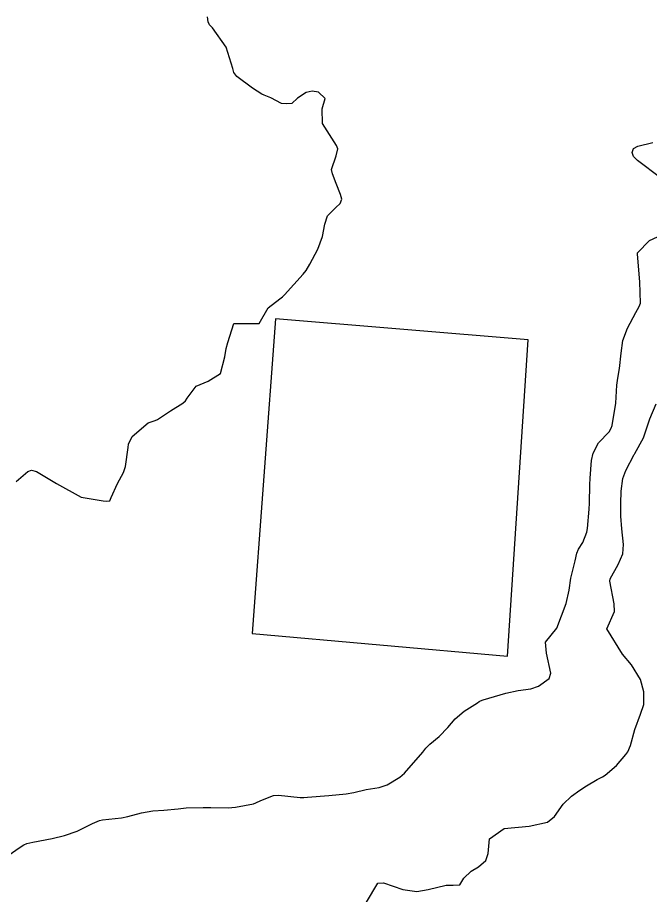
# Model space of a CAD drawing. Header units: metres. Extents: x 292545 to 299085, y 7450245 to 7463078.
# Drawn here: x 295996.8 to 296047.2, y 7458308 to 7458377.9 of the extents above; entities that cross this region are included whole.
import ezdxf

# ---------------------------------------------------------------- set-up
doc = ezdxf.new("R2010")
doc.units = ezdxf.units.M
for name, color, linetype in [('Curvas de Nivel 1m', 11, 'Continuous'), ('Curvas de Nivel 5m', 15, 'Continuous'), ('Edificações', 30, 'Continuous')]:
    doc.layers.add(name, color=color, linetype=linetype)

msp = doc.modelspace()

# ---------------------------------------------------------------- linework, layer by layer
at = {"layer": 'Curvas de Nivel 1m', "flags": 128}
for points, elevation in [([(295996.672, 7458340.957), (295997.603, 7458341.744), (295997.884, 7458341.843), (295998.299, 7458341.736), (295999.869, 7458340.793), (296001.853, 7458339.7), (296003.599, 7458339.422), (296003.85, 7458339.374), (296004.117, 7458339.4), (296004.235, 7458339.666), (296004.736, 7458340.796), (296005.222, 7458341.657), (296005.388, 7458342.155), (296005.579, 7458343.653), (296005.627, 7458343.932), (296005.912, 7458344.526), (296007.174, 7458345.631), (296007.735, 7458345.814), (296007.927, 7458345.897), (296008.963, 7458346.584), (296009.947, 7458347.19), (296010.169, 7458347.378), (296010.284, 7458347.597), (296011.007, 7458348.545), (296011.967, 7458348.945), (296012.949, 7458349.565), (296013.302, 7458350.876), (296013.394, 7458351.559), (296013.536, 7458352.021), (296014.023, 7458353.55), (296016.023, 7458353.53), (296016.754, 7458354.804), (296017.678, 7458355.514), (296017.895, 7458355.661), (296018.046, 7458355.819), (296019.538, 7458357.488), (296019.775, 7458357.775), (296020.075, 7458358.269), (296020.487, 7458359.076), (296020.691, 7458359.474), (296021.085, 7458360.488), (296021.257, 7458361.469), (296021.462, 7458362.128), (296022.133, 7458362.793), (296022.489, 7458363.103), (296022.603, 7458363.453), (296022.511, 7458363.819), (296022.155, 7458364.704), (296021.877, 7458365.463), (296021.804, 7458365.826), (296022.177, 7458366.897), (296022.294, 7458367.458), (296022.187, 7458367.732), (296021.086, 7458369.471), (296021.057, 7458370.639), (296021.283, 7458371.47), (296020.743, 7458371.98), (296020.239, 7458372.064), (296019.775, 7458371.947), (296019.072, 7458371.492), (296018.638, 7458371.086), (296018.228, 7458371.056), (296017.806, 7458371.083), (296016.946, 7458371.519), (296016.438, 7458371.73), (296016.236, 7458371.815), (296015.487, 7458372.291), (296014.25, 7458373.216), (296014.009, 7458373.552), (296013.942, 7458373.869), (296013.405, 7458375.559), (296012.298, 7458377.106), (296012.071, 7458377.344), (296011.956, 7458377.575), (296011.912, 7458377.972)], 663), ([(296047.996, 7458365.152), (296046.177, 7458366.532), (296045.864, 7458366.859), (296045.749, 7458367.177), (296045.863, 7458367.5), (296046.19, 7458367.672), (296047.383, 7458367.97)], 664), ([(295996.097, 7458311.184), (295996.911, 7458311.756), (295997.274, 7458312.004), (295997.526, 7458312.099), (295997.985, 7458312.201), (295999.531, 7458312.508), (296000.511, 7458312.732), (296001.537, 7458313.093), (296001.953, 7458313.282), (296002.757, 7458313.688), (296003.304, 7458313.925), (296003.547, 7458313.98), (296005.064, 7458314.144), (296005.552, 7458314.246), (296006.642, 7458314.554), (296007.559, 7458314.7), (296008.421, 7458314.756), (296009.562, 7458314.873), (296010.221, 7458314.936), (296011.564, 7458314.971), (296012.172, 7458314.965), (296013.564, 7458314.943), (296014.131, 7458314.985), (296015.569, 7458315.27), (296015.765, 7458315.334), (296016.151, 7458315.524), (296017.167, 7458315.925), (296017.577, 7458315.957), (296019.3, 7458315.768), (296019.576, 7458315.761), (296019.881, 7458315.79), (296021.578, 7458315.932), (296022.971, 7458316.055), (296023.58, 7458316.175), (296024.549, 7458316.392), (296025.58, 7458316.566), (296026.219, 7458316.768), (296027.229, 7458317.394), (296027.596, 7458317.712), (296029.065, 7458319.375), (296029.305, 7458319.685), (296029.623, 7458320.017), (296030.361, 7458320.63), (296031.056, 7458321.349), (296031.65, 7458322.022), (296032.354, 7458322.635), (296033.417, 7458323.322), (296033.561, 7458323.424), (296033.665, 7458323.479), (296033.889, 7458323.54), (296035.671, 7458324.08), (296036.667, 7458324.286), (296037.675, 7458324.433), (296038.291, 7458324.65), (296039.14, 7458325.255), (296039.264, 7458325.679), (296038.913, 7458327.258), (296038.843, 7458328.137), (296039.733, 7458329.25), (296040.498, 7458331.239), (296040.717, 7458332.287), (296040.855, 7458333.234), (296041.199, 7458334.631), (296041.332, 7458335.227), (296041.463, 7458335.57), (296041.816, 7458336.079), (296042.132, 7458336.914), (296042.184, 7458337.216), (296042.325, 7458338.738), (296042.345, 7458339.215), (296042.386, 7458340.697), (296042.395, 7458341.215), (296042.496, 7458342.611), (296042.654, 7458343.212), (296043.075, 7458344.044), (296043.92, 7458344.912), (296044.081, 7458345.198), (296044.146, 7458345.418), (296044.442, 7458347.193), (296044.53, 7458348.626), (296044.593, 7458349.191), (296044.737, 7458349.945), (296044.866, 7458351.187), (296045.009, 7458352.184), (296045.389, 7458353.18), (296046.035, 7458354.428), (296046.31, 7458354.896), (296046.42, 7458355.166), (296046.356, 7458356.871), (296046.321, 7458357.167), (296046.165, 7458359.096), (296046.182, 7458359.169), (296047.118, 7458360.145), (296048.108, 7458360.621)], 664)]:
    msp.add_lwpolyline(points, dxfattribs=dict(at, elevation=elevation))
at = {"layer": 'Curvas de Nivel 5m', "elevation": 665, "flags": 128}
msp.add_lwpolyline([(296024.571, 7458307.424), (296025.488, 7458308.928), (296025.925, 7458308.969), (296027.483, 7458308.422), (296028.589, 7458308.272), (296029.484, 7458308.437), (296030.922, 7458308.784), (296031.487, 7458308.784), (296032.022, 7458308.8), (296032.34, 7458309.332), (296032.927, 7458309.901), (296033.507, 7458310.233), (296034.091, 7458310.737), (296034.275, 7458311.312), (296034.386, 7458312.46), (296035.543, 7458313.3), (296037.545, 7458313.482), (296038.999, 7458313.804), (296039.553, 7458314.264), (296040.248, 7458315.24), (296040.927, 7458315.875), (296041.58, 7458316.351), (296042.102, 7458316.698), (296042.953, 7458317.206), (296043.373, 7458317.425), (296043.596, 7458317.554), (296044.489, 7458318.306), (296045.236, 7458319.184), (296045.392, 7458319.406), (296045.62, 7458319.917), (296045.973, 7458321.175), (296046.405, 7458322.415), (296046.675, 7458323.165), (296046.69, 7458324.181), (296046.424, 7458325.169), (296045.7, 7458326.333), (296044.99, 7458327.187), (296043.733, 7458329.2), (296044.352, 7458330.588), (296044.308, 7458331.194), (296043.965, 7458333.013), (296043.995, 7458333.198), (296044.638, 7458334.348), (296045, 7458335.188), (296045.062, 7458335.94), (296044.914, 7458337.189), (296044.846, 7458338.181), (296044.845, 7458339.185), (296044.869, 7458340.191), (296045.008, 7458341.183), (296045.245, 7458341.817), (296045.902, 7458343.099), (296045.931, 7458343.141), (296045.95, 7458343.17), (296046.653, 7458344.425), (296046.897, 7458345.16), (296047.154, 7458345.935), (296047.649, 7458347.153)], dxfattribs=at)
at = {"layer": 'Edificações'}
msp.add_lwpolyline([(296015.478, 7458328.823), (296035.82, 7458327.034), (296037.457, 7458352.232), (296017.318, 7458353.905)], close=True, dxfattribs=at)

doc.saveas('drawing.dxf')
